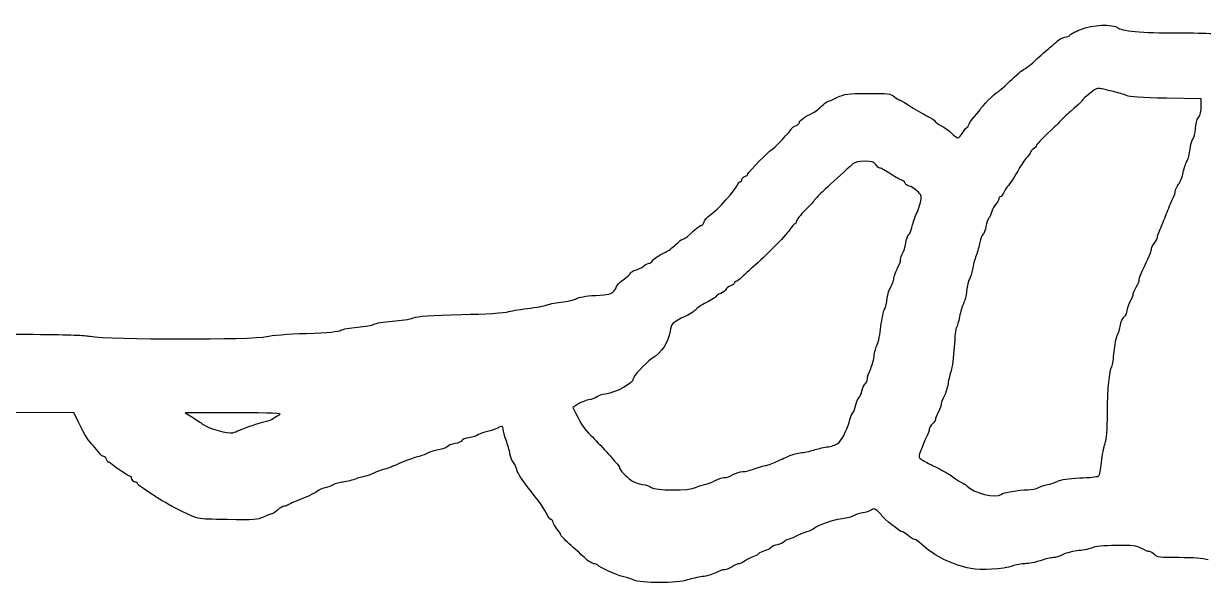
# Model space of a CAD drawing. Extents: x -192 to 192, y 100 to 188.
# Drawn here: x -39.62 to -13.27, y 141.1 to 153.6 of the extents above; entities that cross this region are included whole.
import ezdxf

# ---------------------------------------------------------------- set-up
doc = ezdxf.new("R2010")
doc.units = 0
doc.layers.add('Image', color=7, linetype='CONTINUOUS')

msp = doc.modelspace()

# ---------------------------------------------------------------- linework, layer by layer
at = {"layer": 'Image', "color": 7}
for points in [[(-13.322041, 151.751821), (-13.322041, 151.919404), (-14.106549, 151.9358)], [(-27.246862, 145.096983), (-27.354208, 145.024521), (-27.287837, 144.891092)], [(-38.396875, 144.699871), (-38.500821, 144.911454), (-44.360038, 144.902279)], [(-34.915987, 144.906763), (-36.011471, 144.909513), (-35.827029, 144.792863)]]:
    msp.add_lwpolyline(points, dxfattribs=at)
for points in [[(-34.799025, 144.520225)], [(-24.616092, 143.235504)], [(-17.791191, 143.084688)]]:
    msp.add_lwpolyline(points, close=True, dxfattribs=at)
for points in [[(-16.257603, 153.345204), (-16.257603, 153.359725), (-16.155111, 153.414292), (-16.029841, 153.466475)], [(-16.029841, 153.466475), (-15.742874, 153.586017), (-15.320516, 153.603946), (-15.171649, 153.502896)], [(-15.171649, 153.502896), (-15.06172, 153.428283), (-14.524711, 153.388667), (-13.710057, 153.395079)], [(-13.710057, 153.395079), (-13.413124, 153.397413), (-13.117036, 153.387804), (-13.052082, 153.373833)], [(-16.991349, 152.81375), (-16.865999, 152.929646), (-16.724595, 153.05485), (-16.677116, 153.091967)], [(-16.677116, 153.091967), (-16.629632, 153.129083), (-16.565636, 153.185963), (-16.534911, 153.218354)], [(-16.534911, 153.218354), (-16.504186, 153.250746), (-16.429224, 153.286608), (-16.36832, 153.298029)], [(-16.36832, 153.298029), (-16.307424, 153.309458), (-16.257603, 153.330675), (-16.257603, 153.345204)], [(-17.598203, 152.313754), (-17.454241, 152.451771), (-17.310086, 152.573317), (-17.277853, 152.58385)], [(-17.277853, 152.58385), (-17.245628, 152.594396), (-17.116691, 152.697846), (-16.991349, 152.81375)], [(-17.884478, 152.062825), (-17.870978, 152.062825), (-17.742157, 152.175746), (-17.598203, 152.313754)], [(-21.457167, 151.950475), (-21.280221, 152.034904), (-21.237187, 152.040758), (-20.773632, 152.043267)], [(-20.773632, 152.043267), (-20.311341, 152.045808), (-20.272199, 152.040933), (-20.176074, 151.970038)], [(-18.24882, 151.694592), (-18.247778, 151.724042), (-17.912999, 152.062825), (-17.884478, 152.062825)], [(-15.810666, 152.0421), (-15.898741, 151.970642), (-15.975957, 151.900267), (-15.982253, 151.885696)], [(-15.557595, 152.149063), (-15.633695, 152.167854), (-15.679503, 152.148021), (-15.810666, 152.0421)], [(-15.279095, 152.083879), (-15.381166, 152.107117), (-15.506486, 152.136442), (-15.557595, 152.149063)], [(-14.992286, 151.996917), (-15.047961, 152.021529), (-15.177024, 152.060658), (-15.279095, 152.083879)], [(-21.89395, 151.674738), (-21.865354, 151.700879), (-21.807792, 151.753346), (-21.766037, 151.791317)], [(-21.766037, 151.791317), (-21.724279, 151.8293), (-21.680183, 151.860375), (-21.668058, 151.860375)], [(-21.668058, 151.860375), (-21.655929, 151.860375), (-21.561029, 151.900917), (-21.457167, 151.950475)], [(-20.176074, 151.970038), (-20.119503, 151.928279), (-20.062774, 151.894117), (-20.050028, 151.894117)], [(-20.050028, 151.894117), (-20.037278, 151.894117), (-19.943611, 151.838863), (-19.841878, 151.771338)], [(-19.841878, 151.771338), (-19.740145, 151.703808), (-19.567753, 151.602583), (-19.458786, 151.546379)], [(-15.982253, 151.885696), (-15.994866, 151.856517), (-16.014616, 151.837971), (-16.24262, 151.641096)], [(-14.106549, 151.9358), (-14.652682, 151.947221), (-14.921807, 151.965792), (-14.992286, 151.996917)], [(-22.297254, 151.395571), (-22.297254, 151.436688), (-22.152458, 151.539958), (-22.01205, 151.599292)], [(-22.01205, 151.599292), (-21.975692, 151.614646), (-21.922546, 151.648596), (-21.89395, 151.674738)], [(-19.458786, 151.546379), (-19.34982, 151.490179), (-19.26067, 151.431854), (-19.26067, 151.416779)], [(-18.518336, 151.335892), (-18.518336, 151.362925), (-18.457778, 151.450233), (-18.383791, 151.529908)], [(-18.383791, 151.529908), (-18.309778, 151.609596), (-18.249041, 151.6837), (-18.24882, 151.694592)], [(-16.24262, 151.641096), (-16.328599, 151.566863), (-16.439261, 151.462092), (-16.488549, 151.408292)], [(-13.383336, 151.506317), (-13.342795, 151.557867), (-13.322041, 151.640979), (-13.322041, 151.751821)], [(-22.922362, 150.780621), (-22.894262, 150.780621), (-22.466187, 151.229171), (-22.466187, 151.258621)], [(-22.466187, 151.258621), (-22.466187, 151.275008), (-22.428229, 151.302854), (-22.381833, 151.320496)], [(-22.381833, 151.320496), (-22.335437, 151.338138), (-22.297383, 151.371921), (-22.297254, 151.395571)], [(-19.26067, 151.416779), (-19.26067, 151.401688), (-19.201682, 151.359258), (-19.129591, 151.322479)], [(-19.129591, 151.322479), (-19.057507, 151.2857), (-18.952378, 151.209475), (-18.895999, 151.153083)], [(-18.648836, 151.168654), (-18.610507, 151.233608), (-18.56547, 151.286754), (-18.548736, 151.286754)], [(-18.548736, 151.286754), (-18.532011, 151.286754), (-18.518336, 151.308867), (-18.518336, 151.335892)], [(-16.620436, 151.273325), (-16.787599, 151.126408), (-16.999953, 150.906504), (-16.999953, 150.8803)], [(-16.488549, 151.408292), (-16.537841, 151.354483), (-16.597186, 151.29375), (-16.620436, 151.273325)], [(-13.504536, 151.031983), (-13.480453, 151.056087), (-13.457107, 151.155121), (-13.452686, 151.252088)], [(-13.452686, 151.252088), (-13.447732, 151.361096), (-13.421245, 151.458125), (-13.383336, 151.506317)], [(-18.895999, 151.153083), (-18.839595, 151.096688), (-18.776603, 151.050558), (-18.755986, 151.050558)], [(-18.755986, 151.050558), (-18.735374, 151.050558), (-18.687153, 151.1037), (-18.648836, 151.168654)], [(-13.570691, 150.798075), (-13.558407, 150.902633), (-13.528628, 151.0079), (-13.504536, 151.031983)], [(-23.444717, 150.247067), (-23.444717, 150.28005), (-22.95465, 150.780621), (-22.922362, 150.780621)], [(-17.134924, 150.727163), (-17.134924, 150.706662), (-17.165766, 150.661975), (-17.203474, 150.627854)], [(-17.067441, 150.806571), (-17.104553, 150.783396), (-17.134924, 150.747662), (-17.134924, 150.727163)], [(-16.999953, 150.8803), (-16.999953, 150.862933), (-17.030324, 150.82975), (-17.067441, 150.806571)], [(-13.639766, 150.534029), (-13.614061, 150.574688), (-13.582974, 150.693504), (-13.570691, 150.798075)], [(-21.099646, 150.468371), (-21.44525, 150.165087), (-21.960075, 149.683458), (-21.960075, 149.663425)], [(-20.838787, 150.527596), (-20.975033, 150.527596), (-21.052092, 150.510096), (-21.099646, 150.468371)], [(-20.592245, 150.451679), (-20.63687, 150.515388), (-20.676507, 150.527596), (-20.838787, 150.527596)], [(-17.203474, 150.627854), (-17.241178, 150.593733), (-17.319949, 150.481288), (-17.378532, 150.377992)], [(-13.72402, 150.279308), (-13.703382, 150.378742), (-13.665466, 150.493371), (-13.639766, 150.534029)], [(-23.579687, 150.120367), (-23.579687, 150.14695), (-23.549317, 150.17835), (-23.5122, 150.190129)], [(-23.5122, 150.190129), (-23.475083, 150.201908), (-23.444717, 150.227529), (-23.444717, 150.247067)], [(-20.498074, 150.375758), (-20.520616, 150.375758), (-20.562995, 150.409921), (-20.592245, 150.451679)], [(-20.255361, 150.241737), (-20.366307, 150.315442), (-20.475528, 150.375758), (-20.498074, 150.375758)], [(-20.012636, 150.106767), (-20.035182, 150.107808), (-20.144411, 150.168029), (-20.255361, 150.241737)], [(-17.378532, 150.377992), (-17.488257, 150.184479), (-17.608561, 150.000513), (-17.644778, 149.97085)], [(-13.828599, 150.01325), (-13.791724, 150.060142), (-13.744653, 150.179863), (-13.72402, 150.279308)], [(-24.303287, 149.318175), (-24.124067, 149.441596), (-23.718862, 149.884108), (-23.673983, 150.0054)], [(-23.673983, 150.0054), (-23.660425, 150.042042), (-23.633662, 150.072029), (-23.614512, 150.072029)], [(-23.614512, 150.072029), (-23.595354, 150.072029), (-23.579687, 150.093783), (-23.579687, 150.120367)], [(-19.935536, 150.038333), (-19.955391, 150.07545), (-19.990091, 150.106242), (-20.012636, 150.106767)], [(-19.841553, 149.969858), (-19.873374, 149.9709), (-19.91567, 150.001217), (-19.935536, 150.038333)], [(-19.672641, 149.867863), (-19.733716, 149.923421), (-19.809728, 149.969308), (-19.841553, 149.969858)], [(-17.644778, 149.97085), (-17.656103, 149.961571), (-17.69067, 149.904629), (-17.721566, 149.844317)], [(-13.895566, 149.873504), (-13.895566, 149.903479), (-13.865482, 149.966367), (-13.828599, 150.01325)], [(-21.960075, 149.663425), (-21.960075, 149.649633), (-22.051179, 149.548637), (-22.162529, 149.439008)], [(-19.585007, 149.642071), (-19.563957, 149.754225), (-19.572836, 149.777096), (-19.672641, 149.867863)], [(-17.843511, 149.684042), (-17.843511, 149.656204), (-17.873491, 149.603438), (-17.910132, 149.566796)], [(-17.810632, 149.734654), (-17.82872, 149.734654), (-17.843511, 149.711879), (-17.843511, 149.684042)], [(-17.721566, 149.844317), (-17.75247, 149.784), (-17.792549, 149.734654), (-17.810632, 149.734654)], [(-14.101961, 149.346617), (-14.060916, 149.457967), (-13.997657, 149.609808), (-13.961395, 149.684042)], [(-13.961395, 149.684042), (-13.925132, 149.758271), (-13.895511, 149.843525), (-13.895566, 149.873504)], [(-22.162529, 149.439008), (-22.273879, 149.329367), (-22.364983, 149.214379), (-22.364983, 149.183471)], [(-19.685274, 149.343496), (-19.642999, 149.439071), (-19.597882, 149.573438), (-19.585007, 149.642071)], [(-17.99902, 149.406521), (-18.011266, 149.355008), (-18.040366, 149.290088), (-18.063691, 149.26225)], [(-17.910132, 149.566796), (-17.946774, 149.530154), (-17.986778, 149.458029), (-17.99902, 149.406521)], [(-24.489304, 149.093504), (-24.470608, 149.093504), (-24.441412, 149.130071), (-24.424412, 149.174758)], [(-24.424412, 149.174758), (-24.407417, 149.219458), (-24.352912, 149.283988), (-24.303287, 149.318175)], [(-22.364983, 149.183471), (-22.364983, 149.152579), (-22.378671, 149.127279), (-22.395404, 149.127279)], [(-19.784874, 149.048471), (-19.77237, 149.115146), (-19.727545, 149.2479), (-19.685274, 149.343496)], [(-18.063691, 149.26225), (-18.087016, 149.234413), (-18.116528, 149.147979), (-18.129278, 149.070183)], [(-14.238578, 149.006967), (-14.204486, 149.082425), (-14.143011, 149.235258), (-14.101961, 149.346617)], [(-24.797817, 148.848871), (-24.609383, 149.022496), (-24.51985, 149.093504), (-24.489304, 149.093504)], [(-22.488196, 149.029229), (-22.573733, 148.894721), (-22.974371, 148.481283), (-23.275996, 148.216238)], [(-22.395404, 149.127279), (-22.41215, 149.127279), (-22.453904, 149.083163), (-22.488196, 149.029229)], [(-19.921649, 148.694312), (-19.908911, 148.780946), (-19.878036, 148.868792), (-19.853045, 148.889533)], [(-19.853045, 148.889533), (-19.828066, 148.910267), (-19.797382, 148.981787), (-19.784874, 149.048471)], [(-18.197807, 148.891083), (-18.222732, 148.870396), (-18.253778, 148.789804), (-18.266766, 148.711996)], [(-18.129278, 149.070183), (-18.142036, 148.992375), (-18.17287, 148.911783), (-18.197807, 148.891083)], [(-14.30057, 148.826713), (-14.30057, 148.850404), (-14.27267, 148.931512), (-14.238578, 149.006967)], [(-25.283671, 148.496529), (-25.227996, 148.523017), (-25.126254, 148.599854), (-25.057579, 148.667254)], [(-25.057579, 148.667254), (-24.9889, 148.734663), (-24.916779, 148.789821), (-24.8973, 148.789821)], [(-24.8973, 148.789821), (-24.877825, 148.789821), (-24.833054, 148.816396), (-24.797817, 148.848871)], [(-19.990799, 148.470233), (-19.965511, 148.506846), (-19.934395, 148.607679), (-19.921649, 148.694312)], [(-18.266766, 148.711996), (-18.27977, 148.6342), (-18.316757, 148.502204), (-18.34897, 148.418692)], [(-14.435445, 148.557554), (-14.435445, 148.587529), (-14.40517, 148.650658), (-14.368053, 148.697846)], [(-14.368053, 148.697846), (-14.330936, 148.745033), (-14.30057, 148.803017), (-14.30057, 148.826713)], [(-25.577862, 148.303038), (-25.547908, 148.35655), (-25.4697, 148.407988), (-25.283671, 148.496529)], [(-20.036761, 148.334771), (-20.036761, 148.372675), (-20.016074, 148.433633), (-19.990799, 148.470233)], [(-18.34897, 148.418692), (-18.381186, 148.335179), (-18.418057, 148.198525), (-18.430911, 148.115013)], [(-14.642411, 148.074596), (-14.497095, 148.362133), (-14.435349, 148.506221), (-14.435445, 148.557554)], [(-26.064154, 148.031283), (-26.0554, 148.053975), (-26.006537, 148.083025), (-25.955471, 148.09585)], [(-25.955471, 148.09585), (-25.904396, 148.108671), (-25.825204, 148.148579), (-25.779483, 148.18455)], [(-25.779483, 148.18455), (-25.733754, 148.220517), (-25.676371, 148.249946), (-25.651958, 148.249946)], [(-25.651958, 148.249946), (-25.62755, 148.249946), (-25.594196, 148.273838), (-25.577862, 148.303038)], [(-23.275996, 148.216238), (-23.413271, 148.095608), (-23.558492, 147.96275), (-23.598696, 147.920992)], [(-20.190478, 147.891829), (-20.177541, 147.963942), (-20.137661, 148.0776), (-20.101853, 148.1444)], [(-20.101853, 148.1444), (-20.066053, 148.2112), (-20.036761, 148.296871), (-20.036761, 148.334771)], [(-18.430911, 148.115013), (-18.443766, 148.0315), (-18.473924, 147.932804), (-18.497945, 147.895688)], [(-26.381417, 147.7291), (-26.380375, 147.74885), (-26.312729, 147.815629), (-26.230146, 147.877513)], [(-26.230146, 147.877513), (-26.147558, 147.939388), (-26.072862, 148.008583), (-26.064154, 148.031283)], [(-23.710108, 147.845075), (-23.731179, 147.845075), (-23.748417, 147.829521), (-23.748417, 147.810496)], [(-23.598696, 147.920992), (-23.638904, 147.879237), (-23.689033, 147.845075), (-23.710108, 147.845075)], [(-20.265282, 147.702017), (-20.237086, 147.734304), (-20.203428, 147.819725), (-20.190478, 147.891829)], [(-18.497945, 147.895688), (-18.521966, 147.858571), (-18.550411, 147.741388), (-18.56117, 147.635279)], [(-14.773078, 147.717729), (-14.736032, 147.778496), (-14.705666, 147.855567), (-14.705591, 147.889013)], [(-14.705591, 147.889013), (-14.705591, 147.92245), (-14.677091, 148.005963), (-14.642411, 148.074596)], [(-26.849317, 147.531192), (-26.552129, 147.549308), (-26.491458, 147.562929), (-26.441371, 147.622825)], [(-26.441371, 147.622825), (-26.409008, 147.661533), (-26.382037, 147.70935), (-26.381417, 147.7291)], [(-24.054525, 147.574133), (-24.108858, 147.551629), (-24.153325, 147.522137), (-24.153325, 147.508608)], [(-23.937292, 147.663096), (-23.947412, 147.636671), (-24.000179, 147.596646), (-24.054525, 147.574133)], [(-23.833629, 147.743521), (-23.880508, 147.7257), (-23.927146, 147.689508), (-23.937292, 147.663096)], [(-23.748417, 147.810496), (-23.748417, 147.791488), (-23.786758, 147.761338), (-23.833629, 147.743521)], [(-20.333441, 147.465821), (-20.324161, 147.563442), (-20.293466, 147.669729), (-20.265282, 147.702017)], [(-18.56117, 147.635279), (-18.571936, 147.529163), (-18.603274, 147.400096), (-18.630824, 147.348471)], [(-14.907932, 147.397617), (-14.870816, 147.466863), (-14.840445, 147.542363), (-14.840445, 147.565392)], [(-14.840445, 147.565392), (-14.840445, 147.588408), (-14.810132, 147.656958), (-14.773078, 147.717729)], [(-28.371096, 147.237379), (-28.176233, 147.260683), (-27.987508, 147.29505), (-27.9517, 147.313742)], [(-27.9517, 147.313742), (-27.9159, 147.332438), (-27.767042, 147.361121), (-27.620908, 147.377475)], [(-27.620908, 147.377475), (-27.474771, 147.393817), (-27.319925, 147.430313), (-27.276808, 147.458563)], [(-27.276808, 147.458563), (-27.226512, 147.491525), (-27.073312, 147.517546), (-26.849317, 147.531192)], [(-24.370562, 147.373746), (-24.490054, 147.313092), (-24.595542, 147.243342), (-24.604979, 147.218729)], [(-24.153325, 147.508608), (-24.153325, 147.495079), (-24.251083, 147.434388), (-24.370562, 147.373746)], [(-20.394799, 147.220175), (-20.370357, 147.257663), (-20.342741, 147.3682), (-20.333441, 147.465821)], [(-18.630824, 147.348471), (-18.658366, 147.296833), (-18.699166, 147.163479), (-18.721486, 147.052129)], [(-14.975416, 147.192454), (-14.975416, 147.236046), (-14.945045, 147.328363), (-14.907932, 147.397617)], [(-30.918637, 147.027683), (-30.818108, 147.065063), (-30.542604, 147.084096), (-29.838883, 147.102263)], [(-29.838883, 147.102263), (-29.319254, 147.115675), (-28.856142, 147.142038), (-28.809746, 147.160838)], [(-28.809746, 147.160838), (-28.76335, 147.179629), (-28.565958, 147.214079), (-28.371096, 147.237379)], [(-24.834825, 147.069979), (-25.131821, 146.924708), (-25.159921, 146.897421), (-25.186283, 146.728813)], [(-24.604979, 147.218729), (-24.614467, 147.194129), (-24.717846, 147.127196), (-24.834825, 147.069979)], [(-20.474866, 146.837613), (-20.455274, 147.010542), (-20.419241, 147.1827), (-20.394799, 147.220175)], [(-18.721486, 147.052129), (-18.743799, 146.940779), (-18.773986, 146.834492), (-18.788561, 146.815933)], [(-15.127953, 146.862392), (-15.115582, 146.935613), (-15.076199, 147.021992), (-15.040432, 147.054354)], [(-15.040432, 147.054354), (-15.004674, 147.086725), (-14.975416, 147.148875), (-14.975416, 147.192454)], [(-32.536879, 146.7526), (-32.499004, 146.777313), (-32.331979, 146.807842), (-32.165712, 146.820421)], [(-32.165712, 146.820421), (-31.999446, 146.833), (-31.833054, 146.862692), (-31.795937, 146.886408)], [(-31.795937, 146.886408), (-31.758825, 146.910113), (-31.576612, 146.940313), (-31.391033, 146.953504)], [(-31.391033, 146.953504), (-31.20545, 146.966692), (-30.992871, 147.000079), (-30.918637, 147.027683)], [(-20.558566, 146.430217), (-20.53212, 146.481354), (-20.494457, 146.664692), (-20.474866, 146.837613)], [(-18.788561, 146.815933), (-18.803132, 146.797375), (-18.826257, 146.599983), (-18.839945, 146.377283)], [(-15.197916, 146.634133), (-15.171807, 146.686458), (-15.14032, 146.789179), (-15.127953, 146.862392)], [(-44.499921, 146.666808), (-39.122221, 146.6701), (-38.409129, 146.664475), (-38.139496, 146.617217)], [(-38.139496, 146.617217), (-37.7137, 146.542542), (-34.479287, 146.537058), (-34.1972, 146.610575)], [(-34.1972, 146.610575), (-34.088804, 146.638804), (-33.726117, 146.6684), (-33.309821, 146.682983)], [(-33.309821, 146.682983), (-32.816675, 146.700267), (-32.585121, 146.721113), (-32.536879, 146.7526)], [(-25.186283, 146.728813), (-25.226396, 146.472246), (-25.359812, 146.271467), (-25.597475, 146.110042)], [(-15.266874, 146.272554), (-15.255053, 146.419092), (-15.224011, 146.581792), (-15.197916, 146.634133)], [(-20.629982, 146.161354), (-20.617153, 146.258088), (-20.585011, 146.379075), (-20.558566, 146.430217)], [(-18.839945, 146.377283), (-18.853632, 146.154583), (-18.884453, 145.9167), (-18.908428, 145.848654)], [(-15.32137, 145.942008), (-15.30322, 145.977267), (-15.278695, 146.126017), (-15.266874, 146.272554)], [(-25.597475, 146.110042), (-25.738825, 146.014038), (-26.008562, 145.722196), (-26.009733, 145.664013)], [(-20.716195, 145.862133), (-20.681611, 145.929975), (-20.642816, 146.064629), (-20.629982, 146.161354)], [(-20.779095, 145.6657), (-20.779095, 145.705896), (-20.750791, 145.7943), (-20.716195, 145.862133)], [(-18.908428, 145.848654), (-18.932407, 145.780613), (-18.962903, 145.65155), (-18.976199, 145.561846)], [(-15.415424, 144.896321), (-15.410153, 145.460471), (-15.376528, 145.834854), (-15.32137, 145.942008)], [(-26.009733, 145.664013), (-26.011733, 145.564229), (-26.378971, 145.364379), (-26.630254, 145.326338)], [(-20.899817, 145.396571), (-20.888112, 145.458996), (-20.856154, 145.528654), (-20.828811, 145.551346)], [(-20.828811, 145.551346), (-20.801457, 145.574038), (-20.779095, 145.625492), (-20.779095, 145.6657)], [(-18.976199, 145.561846), (-18.989495, 145.472146), (-19.028574, 145.345842), (-19.063045, 145.281163)], [(-27.00455, 145.194163), (-27.078783, 145.180571), (-27.187825, 145.136829), (-27.246862, 145.096983)], [(-26.818971, 145.262163), (-26.846808, 145.238362), (-26.930317, 145.207763), (-27.00455, 145.194163)], [(-26.630254, 145.326338), (-26.706208, 145.314842), (-26.791133, 145.285963), (-26.818971, 145.262163)], [(-21.035537, 145.083254), (-21.023421, 145.150979), (-20.992717, 145.223642), (-20.967304, 145.244733)], [(-20.967304, 145.244733), (-20.9419, 145.265808), (-20.911533, 145.334137), (-20.899817, 145.396571)], [(-19.063045, 145.281163), (-19.097511, 145.216483), (-19.126236, 145.140563), (-19.126857, 145.11245)], [(-21.101292, 144.909492), (-21.07725, 144.937329), (-21.047662, 145.015525), (-21.035537, 145.083254)], [(-19.193203, 144.926363), (-19.229057, 144.852129), (-19.258907, 144.774775), (-19.259541, 144.754446)], [(-19.126857, 145.11245), (-19.127899, 145.084342), (-19.157345, 145.000596), (-19.193203, 144.926363)], [(-38.071483, 144.175387), (-38.175338, 144.278637), (-38.245446, 144.391646), (-38.396875, 144.699871)], [(-35.827029, 144.792863), (-35.725579, 144.728696), (-35.623467, 144.659654), (-35.600112, 144.639417)], [(-33.908379, 144.864583), (-33.838975, 144.895721), (-34.050812, 144.904588), (-34.915987, 144.906763)], [(-34.799025, 144.520213), (-34.652629, 144.582158), (-34.381225, 144.672696), (-34.226737, 144.711096)], [(-34.226737, 144.711096), (-34.153229, 144.729371), (-34.0713, 144.7625), (-34.044675, 144.784729)], [(-34.044675, 144.784729), (-34.018042, 144.806958), (-33.956704, 144.842892), (-33.908379, 144.864583)], [(-27.287837, 144.891092), (-27.149171, 144.612275), (-27.107317, 144.550946), (-26.954962, 144.403358)], [(-21.411129, 144.2471), (-21.329187, 144.329387), (-21.201358, 144.596425), (-21.166742, 144.75765)], [(-21.166742, 144.75765), (-21.154783, 144.813325), (-21.125321, 144.881654), (-21.101292, 144.909492)], [(-19.259541, 144.754446), (-19.260582, 144.734125), (-19.291057, 144.690021), (-19.328174, 144.656425)], [(-15.470466, 144.221475), (-15.435132, 144.319329), (-15.418936, 144.517988), (-15.415424, 144.896321)], [(-35.600112, 144.639417), (-35.503967, 144.556138), (-35.0547, 144.434221), (-34.950867, 144.463242)], [(-34.950867, 144.463242), (-34.923029, 144.471042), (-34.8547, 144.496667), (-34.799025, 144.520225)], [(-29.464229, 144.420042), (-29.503275, 144.394492), (-29.598821, 144.363437), (-29.676542, 144.351037)], [(-29.261775, 144.489612), (-29.334088, 144.476896), (-29.425196, 144.445587), (-29.464229, 144.420042)], [(-29.055579, 144.559542), (-29.096679, 144.533796), (-29.189471, 144.502317), (-29.261775, 144.489612)], [(-28.910992, 144.540154), (-28.910992, 144.618254), (-28.952917, 144.623875), (-29.055579, 144.559542)], [(-28.84665, 144.295521), (-28.882038, 144.393646), (-28.910992, 144.503733), (-28.910992, 144.540154)], [(-26.954962, 144.403358), (-26.86875, 144.319846), (-26.711046, 144.152821), (-26.604504, 144.032192)], [(-19.395657, 144.540233), (-19.395657, 144.509921), (-19.422682, 144.432092), (-19.455732, 144.367283)], [(-19.328174, 144.656425), (-19.365291, 144.622842), (-19.395657, 144.57055), (-19.395657, 144.540233)], [(-37.928804, 144.007446), (-37.956379, 144.0492), (-38.020583, 144.124775), (-38.071483, 144.175387)], [(-30.160271, 144.149871), (-30.181413, 144.124396), (-30.269596, 144.093046), (-30.356229, 144.080212)], [(-29.986454, 144.219062), (-30.060908, 144.206483), (-30.139129, 144.175346), (-30.160271, 144.149871)], [(-29.834467, 144.285208), (-29.843642, 144.261408), (-29.911992, 144.231642), (-29.986454, 144.219062)], [(-29.676542, 144.351037), (-29.754267, 144.338625), (-29.825338, 144.309008), (-29.834467, 144.285208)], [(-28.760967, 143.991658), (-28.7727, 144.060662), (-28.811263, 144.197392), (-28.84665, 144.295521)], [(-21.943204, 144.083996), (-21.868971, 144.108925), (-21.735825, 144.138808), (-21.647325, 144.150404)], [(-21.647325, 144.150404), (-21.546692, 144.163596), (-21.458221, 144.199804), (-21.411129, 144.2471)], [(-19.455732, 144.367283), (-19.488766, 144.302479), (-19.544095, 144.175383), (-19.578657, 144.084863)], [(-15.547274, 143.800696), (-15.532566, 143.955858), (-15.498011, 144.145208), (-15.470466, 144.221475)], [(-37.834221, 143.931525), (-37.858675, 143.931525), (-37.901242, 143.965687), (-37.928804, 144.007446)], [(-37.76835, 143.864042), (-37.780129, 143.901158), (-37.809771, 143.931525), (-37.834221, 143.931525)], [(-30.790954, 143.931525), (-30.837192, 143.931525), (-31.240521, 143.779779), (-31.374183, 143.712096)], [(-30.631346, 143.9942), (-30.696025, 143.959733), (-30.767842, 143.931525), (-30.790954, 143.931525)], [(-30.356229, 144.080212), (-30.442863, 144.067379), (-30.566667, 144.028671), (-30.631346, 143.9942)], [(-28.69775, 143.82295), (-28.720779, 143.846746), (-28.749229, 143.922667), (-28.760967, 143.991658)], [(-26.604504, 144.032192), (-26.497962, 143.911563), (-26.388754, 143.788825), (-26.361812, 143.759425)], [(-22.809971, 143.816167), (-22.704408, 143.864388), (-22.569946, 143.925238), (-22.511162, 143.951408)], [(-22.511162, 143.951408), (-22.452375, 143.977571), (-22.330904, 144.007917), (-22.241221, 144.018833)], [(-22.241221, 144.018833), (-22.151542, 144.029746), (-22.017437, 144.059079), (-21.943204, 144.083996)], [(-19.578657, 144.084863), (-19.640153, 143.923846), (-19.640132, 143.919196), (-19.577616, 143.871229)], [(-19.577616, 143.871229), (-19.542482, 143.844258), (-19.437816, 143.785946), (-19.345024, 143.741658)], [(-37.717863, 143.796554), (-37.73385, 143.796554), (-37.756563, 143.826925), (-37.76835, 143.864042)], [(-37.643779, 143.754379), (-37.668546, 143.777575), (-37.701888, 143.796554), (-37.717863, 143.796554)], [(-37.2522, 143.492875), (-37.285392, 143.492875), (-37.561267, 143.677108), (-37.643779, 143.754379)], [(-31.5649, 143.646654), (-31.6234, 143.634158), (-31.729108, 143.59445), (-31.7998, 143.558408)], [(-31.374183, 143.712096), (-31.420579, 143.6886), (-31.5064, 143.659162), (-31.5649, 143.646654)], [(-28.6104, 143.639571), (-28.635413, 143.716637), (-28.674721, 143.799158), (-28.69775, 143.82295)], [(-28.375229, 143.261454), (-28.479567, 143.392354), (-28.585392, 143.562512), (-28.6104, 143.639571)], [(-26.361812, 143.759425), (-26.334871, 143.730029), (-26.31235, 143.692067), (-26.311758, 143.675071)], [(-26.311758, 143.675071), (-26.3103, 143.630625), (-26.175058, 143.48815), (-26.049221, 143.398342)], [(-23.562837, 143.593437), (-23.507162, 143.593437), (-23.381725, 143.623942), (-23.284092, 143.661046)], [(-23.284092, 143.661046), (-23.186462, 143.698154), (-23.083029, 143.728508), (-23.054246, 143.728508)], [(-23.054246, 143.728508), (-23.025458, 143.728508), (-22.915533, 143.767958), (-22.809971, 143.816167)], [(-19.345024, 143.741658), (-19.252236, 143.697363), (-19.149741, 143.645917), (-19.117266, 143.627338)], [(-19.117266, 143.627338), (-19.084786, 143.608746), (-19.036991, 143.582154), (-19.011049, 143.568233)], [(-15.615157, 143.493158), (-15.592099, 143.507413), (-15.562266, 143.64255), (-15.547274, 143.800696)], [(-37.201829, 143.425392), (-37.211529, 143.462508), (-37.2342, 143.492875), (-37.2522, 143.492875)], [(-37.1304, 143.357904), (-37.159975, 143.357904), (-37.192117, 143.388275), (-37.201829, 143.425392)], [(-37.076633, 143.327504), (-37.076633, 143.344221), (-37.100821, 143.357904), (-37.1304, 143.357904)], [(-32.497454, 143.359012), (-32.549225, 143.357971), (-32.651117, 143.327537), (-32.723875, 143.290421)], [(-32.217738, 143.425392), (-32.319808, 143.389487), (-32.445679, 143.359612), (-32.497454, 143.359012)], [(-31.980238, 143.491779), (-32.008792, 143.490737), (-32.115671, 143.461296), (-32.217738, 143.425392)], [(-31.7998, 143.558408), (-31.870488, 143.522367), (-31.951683, 143.492379), (-31.980238, 143.491779)], [(-26.049221, 143.398342), (-25.989804, 143.355933), (-25.878087, 143.314954), (-25.800962, 143.307292)], [(-24.412371, 143.304938), (-24.341429, 143.317392), (-24.235142, 143.357008), (-24.176175, 143.392954)], [(-24.176175, 143.392954), (-24.117212, 143.428908), (-24.027571, 143.458383), (-23.976992, 143.458454)], [(-23.976992, 143.458454), (-23.926408, 143.458454), (-23.835304, 143.488888), (-23.774537, 143.525942)], [(-23.774537, 143.525942), (-23.713771, 143.562983), (-23.618508, 143.593363), (-23.562837, 143.593437)], [(-19.011049, 143.568233), (-18.985111, 143.554317), (-18.893249, 143.493579), (-18.806911, 143.433267)], [(-18.806911, 143.433267), (-18.720561, 143.37295), (-18.637366, 143.323604), (-18.622003, 143.323604)], [(-16.758716, 143.303842), (-16.690991, 143.315696), (-16.586536, 143.349858), (-16.526591, 143.379763)], [(-16.526591, 143.379763), (-16.454161, 143.415888), (-16.289941, 143.439763), (-16.036957, 143.450929)], [(-16.036957, 143.450929), (-15.827607, 143.460208), (-15.637799, 143.479167), (-15.615157, 143.493158)], [(-36.966971, 143.2282), (-37.027283, 143.266096), (-37.076633, 143.310771), (-37.076633, 143.327504)], [(-36.722338, 143.0642), (-36.796571, 143.116512), (-36.906654, 143.1903), (-36.966971, 143.2282)], [(-33.060338, 143.156283), (-33.1026, 143.119633), (-33.260567, 143.042383), (-33.411354, 142.984633)], [(-32.919821, 143.222937), (-32.954829, 143.222937), (-33.018067, 143.19295), (-33.060338, 143.156283)], [(-32.723875, 143.290421), (-32.796621, 143.253304), (-32.884804, 143.222937), (-32.919821, 143.222937)], [(-27.932371, 142.632212), (-27.96975, 142.730521), (-28.103413, 142.920437), (-28.375229, 143.261454)], [(-25.800962, 143.307292), (-25.723842, 143.299592), (-25.637175, 143.269783), (-25.608387, 143.240988)], [(-25.608387, 143.240988), (-25.536667, 143.169275), (-24.728908, 143.164771), (-24.616092, 143.235504)], [(-24.616092, 143.235463), (-24.574987, 143.261221), (-24.483317, 143.292488), (-24.412371, 143.304938)], [(-18.622003, 143.323604), (-18.606649, 143.323604), (-18.573728, 143.299088), (-18.548866, 143.269108)], [(-18.548866, 143.269108), (-18.42482, 143.11965), (-17.889686, 142.989396), (-17.791191, 143.084688)], [(-17.791211, 143.084688), (-17.747324, 143.127138), (-17.394591, 143.188633), (-17.195016, 143.188633)], [(-17.195016, 143.188633), (-17.104986, 143.188633), (-16.997686, 143.209713), (-16.956586, 143.235463)], [(-16.956586, 143.235463), (-16.915482, 143.261221), (-16.826445, 143.291992), (-16.758716, 143.303842)], [(-36.503013, 142.927542), (-36.549408, 142.950392), (-36.648104, 143.011887), (-36.722338, 143.0642)], [(-36.368046, 142.853775), (-36.395883, 142.8715), (-36.456617, 142.904704), (-36.503013, 142.927542)], [(-36.216204, 142.771), (-36.271879, 142.798796), (-36.340208, 142.83605), (-36.368046, 142.853775)], [(-33.805442, 142.818029), (-33.836138, 142.818029), (-33.902208, 142.780067), (-33.952275, 142.733671)], [(-33.717588, 142.848829), (-33.735217, 142.831896), (-33.774746, 142.818029), (-33.805442, 142.818029)], [(-33.411354, 142.984633), (-33.56215, 142.926867), (-33.699954, 142.865762), (-33.717588, 142.848829)], [(-35.077475, 142.521812), (-35.805738, 142.536629), (-35.700779, 142.513696), (-36.216204, 142.771)], [(-34.265446, 142.578783), (-34.401563, 142.512892), (-34.455004, 142.50915), (-35.077475, 142.521812)], [(-34.081517, 142.649317), (-34.102542, 142.649317), (-34.185308, 142.617579), (-34.265446, 142.578783)], [(-33.952275, 142.733671), (-34.002338, 142.687279), (-34.060504, 142.649317), (-34.081517, 142.649317)], [(-27.848617, 142.52675), (-27.876729, 142.537533), (-27.914425, 142.584996), (-27.932371, 142.632212)], [(-21.104358, 142.599092), (-21.154921, 142.572854), (-21.280833, 142.542225), (-21.384158, 142.531004)], [(-20.887333, 142.668704), (-20.956138, 142.65665), (-21.0538, 142.625325), (-21.104358, 142.599092)], [(-20.693524, 142.733487), (-20.731307, 142.709912), (-20.81852, 142.680758), (-20.887333, 142.668704)], [(-20.556291, 142.720846), (-20.613449, 142.767137), (-20.636236, 142.769233), (-20.693524, 142.733487)], [(-20.455841, 142.608358), (-20.473386, 142.639696), (-20.518582, 142.690321), (-20.556291, 142.720846)], [(-19.995386, 142.244396), (-20.043174, 142.244396), (-20.417945, 142.540629), (-20.455841, 142.608358)], [(-27.797496, 142.462712), (-27.797496, 142.487142), (-27.820492, 142.515962), (-27.848617, 142.52675)], [(-27.713142, 142.31805), (-27.759538, 142.373187), (-27.797496, 142.438292), (-27.797496, 142.462712)], [(-27.628783, 142.185467), (-27.628783, 142.203242), (-27.666746, 142.262917), (-27.713142, 142.31805)], [(-21.960075, 142.326242), (-21.987913, 142.304475), (-22.065067, 142.269237), (-22.131538, 142.247917)], [(-21.384158, 142.531004), (-21.56525, 142.511337), (-21.855138, 142.408267), (-21.960075, 142.326242)], [(-27.434767, 141.979425), (-27.541475, 142.074958), (-27.628783, 142.167679), (-27.628783, 142.185467)], [(-22.631992, 142.0286), (-22.653479, 142.002704), (-22.722146, 141.971937), (-22.784571, 141.960221)], [(-22.553563, 142.075683), (-22.575208, 142.075683), (-22.610492, 142.0545), (-22.631992, 142.0286)], [(-22.383308, 142.142429), (-22.455308, 142.105725), (-22.531925, 142.075683), (-22.553563, 142.075683)], [(-22.131538, 142.247917), (-22.198013, 142.226604), (-22.311313, 142.179133), (-22.383308, 142.142429)], [(-19.861895, 142.160037), (-19.917028, 142.206433), (-19.977103, 142.244396), (-19.995386, 142.244396)], [(-19.722053, 142.075525), (-19.743828, 142.075525), (-19.806757, 142.113642), (-19.861895, 142.160037)], [(-19.562524, 141.965862), (-19.628491, 142.026092), (-19.700278, 142.075442), (-19.722053, 142.075525)], [(-27.098125, 141.670779), (-27.176563, 141.745), (-27.328054, 141.883904), (-27.434767, 141.979425)], [(-23.073571, 141.822617), (-23.126675, 141.810954), (-23.186988, 141.7811), (-23.207592, 141.756279)], [(-22.937538, 141.891375), (-22.95925, 141.865225), (-23.020458, 141.834287), (-23.073571, 141.822617)], [(-22.784571, 141.960221), (-22.847004, 141.948517), (-22.915838, 141.917537), (-22.937538, 141.891375)], [(-18.467745, 141.428696), (-18.902991, 141.519979), (-19.273028, 141.701546), (-19.562524, 141.965862)], [(-16.05517, 141.828762), (-16.175799, 141.817692), (-16.334641, 141.777612), (-16.408157, 141.739704)], [(-15.748282, 141.892967), (-15.796441, 141.868725), (-15.934541, 141.839833), (-16.05517, 141.828762)], [(-15.225278, 141.942729), (-15.505707, 141.939021), (-15.691891, 141.921354), (-15.748282, 141.892967)], [(-14.656161, 141.877087), (-14.774407, 141.940196), (-14.840045, 141.947767), (-15.225278, 141.942729)], [(-14.479011, 141.805746), (-14.502928, 141.805746), (-14.582645, 141.837854), (-14.656161, 141.877087)], [(-14.368053, 141.738258), (-14.40517, 141.775375), (-14.455099, 141.805746), (-14.479011, 141.805746)], [(-26.889225, 141.535821), (-26.925679, 141.535821), (-27.019683, 141.596558), (-27.098125, 141.670779)], [(-26.805333, 141.507329), (-26.815038, 141.523), (-26.852775, 141.535821), (-26.889225, 141.535821)], [(-26.24535, 141.249887), (-26.371938, 141.274308), (-26.776171, 141.460142), (-26.805333, 141.507329)], [(-23.6433, 141.535583), (-23.673279, 141.535583), (-23.743358, 141.505196), (-23.799033, 141.468321)], [(-23.505663, 141.601204), (-23.551396, 141.565237), (-23.613321, 141.535712), (-23.6433, 141.535583)], [(-23.333788, 141.688871), (-23.3826, 141.676617), (-23.459942, 141.637171), (-23.505663, 141.601204)], [(-23.207592, 141.756279), (-23.228196, 141.73145), (-23.284979, 141.701121), (-23.333788, 141.688871)], [(-17.254053, 141.535804), (-17.332328, 141.535804), (-17.462816, 141.511954), (-17.544016, 141.4828)], [(-16.915599, 141.603292), (-17.023478, 141.566175), (-17.175782, 141.535804), (-17.254053, 141.535804)], [(-16.630632, 141.670775), (-16.679486, 141.670775), (-16.807716, 141.640408), (-16.915599, 141.603292)], [(-16.408157, 141.739704), (-16.481674, 141.701796), (-16.581791, 141.670775), (-16.630632, 141.670775)], [(-13.816661, 141.670775), (-14.255574, 141.670775), (-14.306832, 141.6771), (-14.368053, 141.738258)], [(-13.167124, 141.620529), (-13.280741, 141.655), (-13.484741, 141.670775), (-13.816661, 141.670775)], [(-26.009154, 141.172692), (-26.074108, 141.202625), (-26.180396, 141.237358), (-26.24535, 141.249887)], [(-24.462396, 141.246983), (-24.561504, 141.234867), (-24.710917, 141.200912), (-24.794429, 141.171525)], [(-24.159208, 141.334925), (-24.226854, 141.298662), (-24.363288, 141.259087), (-24.462396, 141.246983)], [(-23.968238, 141.401058), (-24.005629, 141.401058), (-24.091567, 141.371175), (-24.159208, 141.334925)], [(-23.799033, 141.468321), (-23.854708, 141.431446), (-23.93085, 141.401183), (-23.968238, 141.401058)], [(-17.544016, 141.4828), (-17.736011, 141.413879), (-18.252774, 141.383608), (-18.467745, 141.428696)], [(-24.794429, 141.171525), (-25.011321, 141.095204), (-25.842729, 141.095996), (-26.009154, 141.172692)]]:
    msp.add_open_spline(points, degree=3, dxfattribs=at)

doc.saveas('drawing.dxf')
